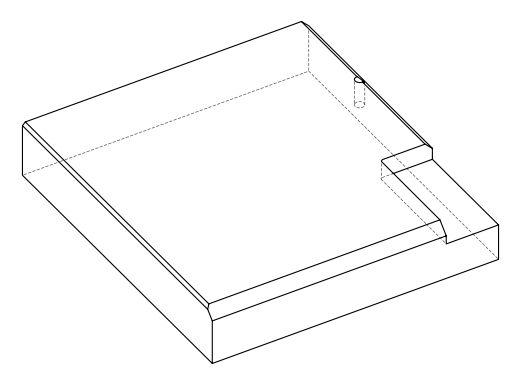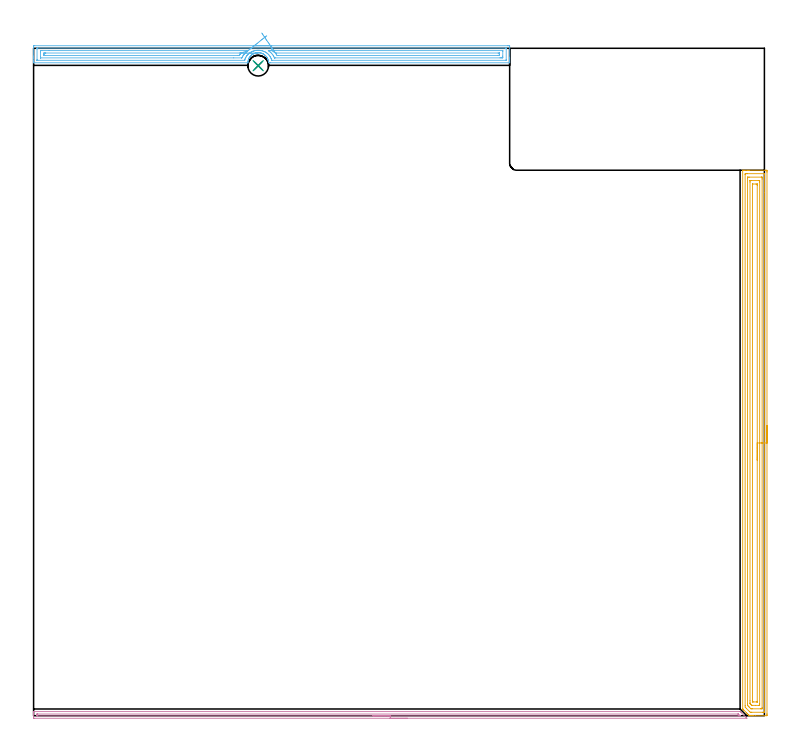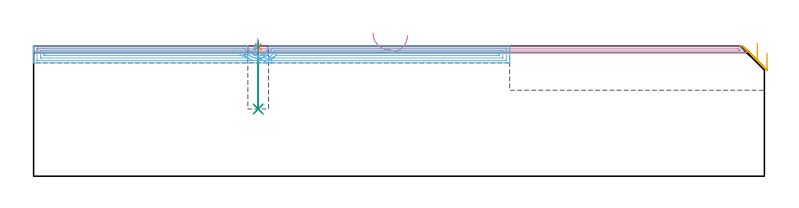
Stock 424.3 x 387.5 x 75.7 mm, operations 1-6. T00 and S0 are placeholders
(PLAN: 7 operations, 4 tool changes, 127.8 min)
(1 SPOT_DRILL | STEP1POCKET | NXT0321_9005460120000 | 0.03 min | 1 mm3)
(2 DRILL_BLIND_HOLE_INTO_CENTER | STEP1POCKET | NXT0301_049 | 0.16 min | 1693 mm3)
(3 DRILL_TO_ENLARGE_BLIND_HOLE | STEP1POCKET | UGT0301_373 | 0.16 min | 2440 mm3)
(4 AREA_MILL | FG_CHAMFER_SURFACE | UGT0205_001 | 6.75 min | 3170 mm3)
(5 AREA_MILL_1 | FG_CHAMFER_SURFACE_1 | UGT0205_001 | 12.96 min | 32144 mm3)
(6 AREA_MILL_2 | FG_CHAMFER_SURFACE_2 | UGT0205_001 | 9.07 min | 13695 mm3)
(7 MILL_CORNER_NOTCH_RECTANGULAR | CORNER_NOTCH_RECTANGULAR | NXT0201_008 | Follow Part, ap 1.5, ae 75% | 98.7 min | 269087 mm3)
(TOOL NXT0321_9005460120000 | NC Spot Drill, 142deg, 12mm, Carbide, Uncoated | D12 PA142 FL30 Z2)
(TOOL NXT0301_049 | Carbide Drill 7.8mm [860.1-0780-039A1-MM 2214] | D7.8 PA140 FL53 Z2)
(TOOL UGT0301_373 | Twist Drill Flat Bottom 12 mm | D12 PA180 FL101 Z2)
(TOOL UGT0205_001 | Chamfer Mill 20 x 3 x 45 deg. | D20 FL50 Z2)
(TOOL NXT0201_008 | ENDMILL 6mm [2P460-0600-NA 1630] | D6 FL26 Z6)
(OP 1 SPOT_DRILL)
G17 G21 G94 G90
T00 M6
G54
G17 G0 G90 X130.4 Y377.4 S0 M3
G43 Z85.7 H0
G94 G81 G98 Z75.179 F250. R78.7
G80
M5
M2
(OP 2 DRILL_BLIND_HOLE_INTO_CENTER)
G17 G21 G94 G90
T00 M6
G54
G17 G0 G90 X130.4 Y377.4 S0 M3
G43 Z85.7 H1
G94 G81 G98 Z39. F250. R77.7
G80
M5
M2
(OP 3 DRILL_TO_ENLARGE_BLIND_HOLE)
G17 G21 G94 G90
T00 M6
G54
G17 G0 G90 X130.4 Y377.4 S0 M3
G43 Z85.7 H0
G94 G73 G98 Z39. F250. Q9.175 R77.7
G80
M5
M2
(OP 4 AREA_MILL)
G17 G21 G94 G90
T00 M6
G54
G17 G0 G90 X217.05 Y-1.5 S1061 M3
G43 Z85.7 H0
Z81.8
G94 G1 X217.012 Z80.928 F250.
X216.898 Z80.063
X216.709 Z79.212
X216.447 Z78.38
X216.113 Z77.574
X215.71 Z76.8
X215.241 Z76.064
X214.71 Z75.372
X214.121 Z74.729
X213.478 Z74.14
X212.786 Z73.608
X212.05 Z73.14
X211.276 Z72.737
X210.47 Z72.403
X209.638 Z72.141
X208.786 Z71.952
X207.922 Z71.838
X207.05 Z71.8
X0.622 Y-1.499 Z71.801
X0.018 Y-1.492 Z71.803
X0.007 Y-1.491 Z71.805
X0. Y-0.889 Z72.405
Y0.547 Z73.843
Y0.896 Z74.192
Y1.596 Z74.896
Y1.922 Z75.221
X0.007 Y2.338 Z75.63
X0.01 Y2.397 Z75.688
X0.175 Y2.4 Z75.7
X409.903
X410.197 Y2.394 Z75.688
X410.212 Y2.389 Z75.685
X410.797 Y1.803 Z75.103
X413.776 Y-1.176 Z72.124
X413.937 Y-1.336 Z71.961
X414.074 Y-1.477 Z71.821
X414.083 Y-1.494 Z71.803
X414.074 Y-1.499 Z71.799
X207.05 Y-1.5 Z71.8
Y-0.086 Z73.214
X2.409
X2.32 Y-0.085 Z73.215
X2.141 Y-0.082 Z73.218
X2.026 Y-0.079 Z73.221
X2.009 Y-0.068 Z73.232
X2.007 Y-0.054 Z73.246
X2.004 Y0.004 Z73.304
X2. Y0.412 Z73.712
X2.001 Y0.896 Z74.196
X2.003 Y0.947 Z74.247
X2.006 Y0.972 Z74.272
X2.008 Y0.979 Z74.279
X2.052 Y0.981 Z74.281
X2.23 Y0.985 Z74.285
X2.32 Y0.986 Z74.286
X2.409
X408.921 Y0.985 Z74.285
X409.01 Y0.984 Z74.284
X409.099 Y0.982 Z74.282
X409.154 Y0.979 Z74.279
X409.186 Y0.953 Z74.253
X409.248 Y0.896 Z74.196
X409.903 Y0.245 Z73.545
X410.139 Y0.004 Z73.304
X410.21 Y-0.071 Z73.229
X410.082 Y-0.08 Z73.22
X409.991 Y-0.084 Z73.216
X409.903 Y-0.085 Z73.215
X409.099 Y-0.086 Z73.214
X207.05
X206.178 Z73.252
X205.313 Z73.366
X204.462 Z73.555
X203.63 Z73.817
X202.824 Z74.151
X202.05 Z74.554
X201.314 Z75.023
X200.622 Z75.554
X199.979 Z76.143
X199.39 Z76.786
X198.858 Z77.478
X198.39 Z78.214
X197.987 Z78.988
X197.653 Z79.794
X197.391 Z80.626
X197.202 Z81.478
X197.088 Z82.343
X197.05 Z83.214
G0 Z85.7
M5
M2
(OP 5 AREA_MILL_1)
G17 G21 G94 G90
T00 M6
G54
G17 G0 G90 X425.8 Y168.35 S1061 M3
G43 Z85.7 H0
Z71.6
G94 G1 Y168.312 Z70.728 F250.
Y168.198 Z69.864
Y168.009 Z69.012
Y167.747 Z68.18
Y167.413 Z67.374
Y167.01 Z66.6
Y166.542 Z65.864
Y166.01 Z65.172
Y165.421 Z64.529
Y164.778 Z63.94
Y164.086 Z63.408
Y163.35 Z62.94
Y162.576 Z62.537
Y161.77 Z62.203
Y160.938 Z61.941
Y160.087 Z61.752
Y159.222 Z61.638
Y158.35 Z61.6
Y1.066
X425.799 Y0.622 Z61.601
X425.795 Y0.178 Z61.603
X425.792 Y0.01 Z61.606
X425.357 Y0. Z62.041
X419.19 Z68.205
X417.774 Z69.622
X417.429 Z69.967
X416.738 Z70.662
X415.979 Z71.421
X415.706 Z71.693
X415.667 Y0.001 Z71.731
X415.607 Y0.004 Z71.79
X415.577 Y0.026 Z71.821
X415.378 Y0.222 Z72.022
X415.275 Y0.324 Z72.124
X414.786 Y0.812 Z72.61
X414.243 Y1.357 Z73.157
X413.905 Y1.693 Z73.491
X412.295 Y3.303 Z75.101
X412.176 Y3.424 Z75.224
X412.143 Y3.457 Z75.256
X411.816 Y3.783 Z75.581
X411.804 Y3.795 Z75.593
X411.706 Y3.898 Z75.691
X411.7 Y4.197 Z75.7
Y316.525
X411.701 Y316.695 Z75.69
Y316.7 Z75.689
X412.048 Z75.352
X412.333 Z75.066
X413.024 Z74.371
X414.251 Z73.146
X414.786 Z72.608
X415.399 Z71.996
X424.744 Y316.699 Z62.654
X425.357 Y316.695 Z62.041
X425.792 Y316.69 Z61.606
X425.795 Y316.523 Z61.603
X425.799 Y316.078 Z61.601
X425.8 Y315.628 Z61.6
Y158.35
X424.386 Z63.014
X424.385 Y2.501 Z63.015
X424.384 Y2.409 Z63.016
X424.379 Y2.018 Z63.021
X423.993 Y2.005 Z63.407
X423.595 Y2.002 Z63.805
X423.117 Y2. Z64.283
X416.951 Y2.001 Z70.449
X416.548 Y2.004 Z70.852
X416.061 Y2.01 Z71.339
X415.64 Y2.409 Z71.76
X413.855 Y4.197 Z73.545
X413.121 Y4.992 Z74.279
X413.114 Y5.984 Z74.286
X413.115 Y314.199 Z74.285
X413.116 Y314.291 Z74.284
X413.121 Y314.682 Z74.279
X413.507 Y314.695 Z73.893
X413.905 Y314.698 Z73.495
X414.383 Y314.7 Z73.017
X424.29 Y314.699 Z63.11
X424.322 Y314.698 Z63.078
X424.356 Y314.694 Z63.044
X424.378 Y314.691 Z63.022
X424.379 Y314.665 Z63.021
X424.385 Y314.383 Z63.015
X424.386 Y303.792 Z63.014
Y158.35
X422.972 Z64.428
X422.971 Y4.829 Z64.429
X422.969 Y4.197 Z64.431
X422.967 Y4.067 Z64.433
X422.964 Y4.011 Z64.436
X422.903 Y4.005 Z64.497
X422.714 Y4.002 Z64.686
X422.027 Y4. Z65.373
X417.429 Z69.971
X416.738 Y4.004 Z70.662
X416.548 Y4.01 Z70.852
X416.49 Y4.022 Z70.91
X416.429 Y4.079 Z70.971
X416.305 Y4.197 Z71.095
X415.667 Y4.833 Z71.733
X415.41 Y5.09 Z71.99
X414.786 Y5.725 Z72.614
X414.536 Y5.984 Z72.864
X414.533 Y6.241 Z72.867
X414.529 Y6.878 Z72.871
Y7.139
Y311.871
X414.531 Y312.503 Z72.869
X414.533 Y312.634 Z72.867
X414.535 Y312.689 Z72.865
X414.597 Y312.695 Z72.803
X414.786 Y312.698 Z72.614
X415.473 Y312.7 Z71.927
X422.52 Z64.88
X422.714 Y312.697 Z64.686
X422.908 Y312.693 Z64.492
X422.958 Y312.69 Z64.442
X422.965 Y312.658 Z64.435
X422.968 Y312.59 Z64.432
X422.97 Y312.503 Z64.43
X422.971 Y312.242 Z64.429
X422.972 Y311.61 Z64.428
Y158.35
X421.557 Z65.843
Y6.878
X421.553 Y6.268 Z65.847
X421.55 Y6.061 Z65.85
X421.541 Y6.01 Z65.859
X421.493 Y6.007 Z65.907
X421.385 Y6.004 Z66.015
X420.952 Y6. Z66.448
X419.175 Z68.225
X417.413 Z69.987
X416.983 Y6.01 Z70.417
X416.548 Y6.413 Z70.852
X416.073 Y6.878 Z71.327
X416.004 Y6.951 Z71.396
X415.964 Y6.996 Z71.436
X415.95 Y7.034 Z71.45
X415.947 Y7.185 Z71.453
X415.944 Y7.49 Z71.456
X415.943 Y8.665 Z71.457
Y309.822
X415.947 Y310.432 Z71.453
X415.95 Y310.64 Z71.45
X415.959 Y310.69 Z71.441
X416.007 Y310.693 Z71.393
X416.115 Y310.696 Z71.285
X416.548 Y310.7 Z70.852
X420.952 Z66.448
X421.386 Y310.697 Z66.014
X421.49 Y310.694 Z65.91
X421.541 Y310.69 Z65.859
X421.551 Y310.682 Z65.849
X421.552 Y310.665 Z65.848
X421.555 Y310.564 Z65.845
X421.557 Y310.102 Z65.843
Y309.822
Y158.35
X420.143 Z67.257
X420.142 Y8.374 Z67.258
X420.139 Y8.083 Z67.261
X420.136 Y8.007 Z67.264
X420.132 Y8.005 Z67.268
X420.112 Y8.002 Z67.288
X420.071 Y8. Z67.329
X419.846 Z67.554
X418.083 Y8.001 Z69.317
X417.429 Y8.01 Z69.971
X417.389 Y8.024 Z70.011
X417.371 Y8.041 Z70.029
X417.364 Y8.156 Z70.036
X417.359 Y8.447 Z70.041
X417.357 Y8.592 Z70.043
X417.358 Y308.327 Z70.042
X417.361 Y308.618 Z70.039
X417.364 Y308.693 Z70.036
X417.369 Y308.695 Z70.031
X417.388 Y308.698 Z70.012
X417.429 Y308.7 Z69.971
X417.654 Z69.746
X419.416 Z67.984
X420.071 Y308.697 Z67.329
X420.114 Y308.694 Z67.286
X420.132 Y308.691 Z67.268
X420.137 Y308.545 Z67.263
X420.142 Y308.254 Z67.258
X420.143 Y308.108 Z67.257
Y308.035
Y158.35
Y157.478 Z67.295
Y156.614 Z67.409
Y155.762 Z67.598
Y154.93 Z67.86
Y154.124 Z68.194
Y153.35 Z68.597
Y152.614 Z69.065
Y151.922 Z69.596
Y151.279 Z70.186
Y150.69 Z70.829
Y150.159 Z71.521
Y149.69 Z72.257
Y149.287 Z73.031
Y148.953 Z73.837
Y148.691 Z74.669
Y148.502 Z75.52
Y148.388 Z76.385
Y148.35 Z77.257
G0 Z85.7
M5
M2
(OP 6 AREA_MILL_2)
G17 G21 G94 G90
T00 M6
G54
G17 G0 G90 X128.2 Y389. S1061 M3
G43 Z85.7 H0
Z75.8
G94 G1 X128.238 Z74.928 F250.
X128.352 Z74.063
X128.541 Z73.212
X128.803 Z72.38
X129.137 Z71.574
X129.54 Z70.8
X130.008 Z70.064
X130.54 Z69.372
X131.129 Z68.729
X131.772 Z68.139
X132.464 Z67.608
X133.2 Z67.14
X133.974 Z66.737
X134.78 Z66.403
X135.612 Z66.141
X136.464 Z65.952
X137.328 Z65.838
X138.2 Z65.8
X275.259
X275.781 Y388.999 Z65.801
X276.299 Y388.995 Z65.803
X276.392 Y388.992 Z65.806
X276.4 Y388.481 Z66.316
Y382.278 Z72.517
Y381.732 Z73.065
Y381.391 Z73.405
Y380.846 Z73.95
Y380.505 Z74.29
Y379.823 Z74.976
Y379.499 Z75.301
Y379.129 Z75.662
X276.391 Y379.103 Z75.688
X276.228 Y379.1 Z75.7
X137.306
X136.456 Y379.107 Z75.693
X136.435 Y379.312 Z75.488
X136.414 Y379.549 Z75.251
X136.358 Y379.907 Z74.892
X136.263 Y380.349 Z74.449
X136.218 Y380.505 Z74.292
X136.137 Y380.787 Z74.011
X136.011 Y381.124 Z73.675
X135.971 Y381.232 Z73.566
X135.768 Y381.667 Z73.128
X135.675 Y381.834 Z72.96
X135.568 Y382.032 Z72.767
X135.522 Y382.116 Z72.684
X135.412 Y382.278 Z72.518
X135.374 Y382.334 Z72.463
X135.293 Y382.446 Z72.354
X135.218 Y382.55 Z72.25
X135.074 Y382.721 Z72.075
X134.932 Y382.893 Z71.905
X134.629 Y383.222 Z71.577
X134.403 Y383.431 Z71.368
X134.155 Y383.631 Z71.169
X134.077 Y383.694 Z71.105
X133.736 Y383.94 Z70.859
X133.42 Y384.133 Z70.666
X133.286 Y384.207 Z70.592
X133.096 Y384.311 Z70.487
X133.064 Y384.326 Z70.473
X132.843 Y384.426 Z70.37
X132.541 Y384.543 Z70.254
X132.4 Y384.596 Z70.198
X132.393 Y384.598 Z70.196
X132.26 Y384.641 Z70.156
X132.112 Y384.687 Z70.11
X131.95 Y384.738 Z70.06
X131.505 Y384.838 Z69.961
X131.369 Y384.858 Z69.941
X131.058 Y384.901 Z69.89
X130.94 Y384.908 Z69.879
X130.835 Y384.918 Z69.874
X130.738 Y384.926 Z69.869
X130.604 Y384.937 Z69.86
X130.378 Y384.934 Z69.854
X130.151 Z69.863
X129.787 Y384.904 Z69.889
X129.718 Y384.899 Z69.895
X129.385 Y384.851 Z69.948
X129.272 Y384.834 Z69.965
X128.823 Y384.73 Z70.068
X128.373 Y384.589 Z70.205
X128.187 Y384.518 Z70.279
X128.038 Y384.46 Z70.337
X127.926 Y384.41 Z70.387
X127.703 Y384.311 Z70.487
X127.479 Y384.191 Z70.608
X127.319 Y384.091 Z70.708
X127.033 Y383.913 Z70.887
X126.852 Y383.783 Z71.017
X126.594 Y383.596 Z71.203
X126.469 Y383.491 Z71.309
X126.398 Y383.431 Z71.369
X126.139 Y383.176 Z71.624
X126.04 Y383.077 Z71.722
X125.701 Y382.707 Z72.092
X125.581 Y382.55 Z72.25
X125.289 Y382.117 Z72.683
X125.151 Y381.875 Z72.924
X125.128 Y381.834 Z72.963
X125.097 Y381.78 Z73.019
X125.033 Y381.669 Z73.13
X124.955 Y381.508 Z73.291
X124.9 Y381.391 Z73.404
X124.808 Y381.203 Z73.595
X124.799 Y381.178 Z73.621
X124.663 Y380.788 Z74.012
X124.537 Y380.351 Z74.449
X124.445 Y379.907 Z74.892
X124.407 Y379.619 Z75.179
X124.374 Y379.375 Z75.424
X124.353 Y379.102 Z75.698
X124.352 Y379.1 Z75.7
X0.172
X0.01 Y379.103 Z75.688
X0.008 Y379.128 Z75.663
X0. Y379.499 Z75.301
Y379.823 Z74.976
Y380.505 Z74.29
Y381.732 Z73.065
Y382.278 Z72.517
Y382.891 Z71.904
Y388.209 Z66.589
X0.003 Y388.481 Z66.316
X0.008 Y388.992 Z65.806
X0.101 Y388.995 Z65.803
X0.619 Y389. Z65.8
X138.2
Y387.586 Z67.214
X273.995
X274.217 Y387.585 Z67.215
X274.324 Y387.583 Z67.217
X274.375 Y387.579 Z67.221
X274.39 Y387.576 Z67.224
X274.392 Y387.559 Z67.241
X274.397 Y387.449 Z67.351
X274.4 Y387.193 Z67.607
X274.399 Y380.99 Z73.81
X274.395 Y380.587 Z74.213
X274.39 Y380.535 Z74.265
X274.387 Y380.52 Z74.28
X274.38 Y380.519 Z74.281
X274.326 Y380.516 Z74.284
X274.216 Y380.515 Z74.285
X273.995 Y380.514 Z74.286
X138.642 Y380.515 Z74.285
X138.421 Y380.516 Z74.284
X138.311 Y380.519 Z74.281
X138.264 Y380.521 Z74.279
X138.2 Y380.712 Z74.088
X137.97 Y381.391 Z73.409
X137.824 Y381.765 Z73.035
X137.568 Y382.278 Z72.522
X137.307 Y382.739 Z72.061
X137.009 Y383.164 Z71.636
X136.741 Y383.494 Z71.306
X136.413 Y383.868 Z70.932
X136.239 Y384.05 Z70.75
X135.86 Y384.391 Z70.409
X135.52 Y384.664 Z70.136
X135.143 Y384.936 Z69.864
X134.626 Y385.253 Z69.547
X134.393 Y385.381 Z69.419
X133.96 Y385.597 Z69.203
X133.733 Y385.69 Z69.11
X133.386 Y385.823 Z68.977
X132.84 Y386. Z68.8
X132.588 Y386.072 Z68.728
X131.946 Y386.211 Z68.589
X131.485 Y386.28 Z68.52
X131.053 Y386.321 Z68.479
X130.525 Y386.346 Z68.454
X130.16 Y386.344 Z68.456
X129.664 Y386.314 Z68.486
X129.266 Y386.273 Z68.527
X128.872 Y386.213 Z68.587
X128.373 Y386.107 Z68.693
X128.141 Y386.053 Z68.747
X127.479 Y385.855 Z68.945
X127.455 Y385.847 Z68.953
X127.39 Y385.823 Z68.977
X126.824 Y385.587 Z69.213
X126.726 Y385.544 Z69.256
X126.586 Y385.477 Z69.323
X126.231 Y385.288 Z69.512
X125.693 Y384.962 Z69.838
X125.677 Y384.952 Z69.848
X125.654 Y384.936 Z69.864
X125.164 Y384.575 Z70.225
X124.799 Y384.27 Z70.53
X124.685 Y384.163 Z70.637
X124.572 Y384.05 Z70.75
X124.248 Y383.71 Z71.09
X123.906 Y383.326 Z71.474
X123.835 Y383.234 Z71.566
X123.786 Y383.164 Z71.636
X123.479 Y382.701 Z72.099
X123.232 Y382.278 Z72.522
X123.154 Y382.137 Z72.663
X123.012 Y381.858 Z72.942
X122.872 Y381.531 Z73.269
X122.819 Y381.391 Z73.409
X122.714 Y381.095 Z73.705
X122.601 Y380.711 Z74.089
X122.546 Y380.532 Z74.268
X122.539 Y380.52 Z74.28
X122.533 Y380.518 Z74.282
X122.507 Y380.516 Z74.284
X122.453 Y380.515 Z74.285
X122.345 Y380.514 Z74.286
X2.405
X2.183 Y380.515 Z74.285
X2.076 Y380.518 Z74.282
X2.025 Y380.521 Z74.279
X2.01 Y380.524 Z74.276
X2.008 Y380.541 Z74.259
X2.004 Y380.651 Z74.149
X2. Y380.907 Z73.893
Y387.11 Z67.69
X2.005 Y387.513 Z67.287
X2.009 Y387.566 Z67.234
X2.013 Y387.58 Z67.22
X2.02 Y387.581 Z67.219
X2.074 Y387.584 Z67.216
X2.184 Y387.585 Z67.215
X2.405 Y387.586 Z67.214
X138.2
Y386.172 Z68.628
X272.208 Y386.171 Z68.629
X272.325 Y386.17 Z68.63
X272.367 Y386.167 Z68.633
X272.384 Y386.166 Z68.634
X272.39 Y386.139 Z68.661
X272.395 Y386.013 Z68.787
X272.399 Y385.823 Z68.977
X272.4 Y385.632 Z69.168
Y382.973 Z71.827
X272.396 Y382.278 Z72.522
X272.392 Y382.095 Z72.705
X272.375 Y381.935 Z72.865
X272.208 Y381.933 Z72.867
X271.665 Y381.93 Z72.87
X271.315 Y381.929 Z72.871
X270.773 Y381.928 Z72.872
X140.338 Y381.929 Z72.871
X139.987 Y381.931 Z72.869
X139.871 Y381.934 Z72.866
X139.856 Y381.935 Z72.865
X139.845 Y381.951 Z72.849
X139.819 Y381.996 Z72.804
X139.781 Y382.075 Z72.725
X139.684 Y382.278 Z72.522
X139.402 Y382.857 Z71.943
X139.224 Y383.164 Z71.636
X139.093 Y383.38 Z71.42
X138.812 Y383.776 Z71.024
X138.596 Y384.05 Z70.75
X138.2 Y384.511 Z70.289
X137.798 Y384.936 Z69.864
X137.307 Y385.369 Z69.431
X136.715 Y385.823 Z68.977
X136.413 Y386.043 Z68.757
X136.25 Y386.165 Z68.635
X136.315 Y386.168 Z68.632
X136.413 Y386.169 Z68.631
X136.955 Y386.171 Z68.629
X137.307 Y386.172 Z68.628
X138.2
X140.382 Y384.753 Z70.047
X140.391 Y384.754 Z70.046
X140.435 Y384.756 Z70.044
X140.524 Y384.757 Z70.043
X140.88
X269.709
X270.295 Y384.752 Z70.048
X270.358 Y384.75 Z70.05
X270.39 Y384.744 Z70.056
X270.392 Y384.697 Z70.103
X270.396 Y384.489 Z70.311
X270.4 Y384.071 Z70.729
Y384.05 Z70.75
X270.396 Y383.617 Z71.183
X270.392 Y383.401 Z71.399
X270.39 Y383.353 Z71.447
X270.342 Y383.35 Z71.45
X270.237 Y383.346 Z71.454
X269.528 Y383.343 Z71.457
X269.347
X141.774
X141.592 Y383.344 Z71.456
X141.415 Y383.347 Z71.453
X141.332 Y383.35 Z71.45
X140.88 Y384.025 Z70.775
X140.382 Y384.753 Z70.047
X139.99 Y385.328 Z69.522
X139.573 Y385.938 Z69.059
X139.135 Y386.58 Z68.662
X138.679 Y387.248 Z68.334
X138.209 Y387.937 Z68.078
X137.728 Y388.642 Z67.896
X137.24 Y389.357 Z67.789
X136.749 Y390.077 Z67.758
X136.258 Y390.796 Z67.802
X135.771 Y391.51 Z67.923
X135.292 Y392.212 Z68.118
X134.824 Y392.898 Z68.387
X134.371 Y393.562 Z68.727
X133.936 Y394.198 Z69.136
X133.524 Y394.803 Z69.61
X133.136 Y395.371 Z70.147
X132.776 Y395.899 Z70.741
X132.447 Y396.381 Z71.389
G0 X135.332 Y394.783 Z71.812
G1 X134.946 Y394.474 Z71.094
X134.513 Y394.126 Z70.421
X134.035 Y393.744 Z69.799
X133.518 Y393.329 Z69.232
X132.963 Y392.884 Z68.726
X132.377 Y392.414 Z68.284
X131.762 Y391.921 Z67.909
X131.125 Y391.41 Z67.603
X130.469 Y390.884 Z67.371
X129.799 Y390.347 Z67.212
X129.122 Y389.804 Z67.129
X128.441 Y389.259 Z67.122
X127.763 Y388.715 Z67.191
X127.091 Y388.176 Z67.335
X126.433 Y387.648 Z67.554
X125.791 Y387.134 Z67.845
X125.172 Y386.637 Z68.208
X124.58 Y386.162 Z68.638
X124.51 Y386.11 Z68.69
X124.085 Y385.823 Z68.977
X123.98 Y385.749 Z69.051
X123.906 Y385.694 Z69.106
X123.481 Y385.358 Z69.442
X123.003 Y384.936 Z69.864
X122.574 Y384.485 Z70.315
X122.186 Y384.05 Z70.75
X122.155 Y384.014 Z70.786
X122.119 Y383.967 Z70.833
X121.793 Y383.487 Z71.313
X121.586 Y383.164 Z71.636
X121.453 Y382.938 Z71.862
X121.226 Y382.533 Z72.267
X120.938 Y381.942 Z72.858
X120.894 Y381.935 Z72.865
X120.801 Y381.932 Z72.868
X120.683 Y381.929 Z72.871
X116.189 Y381.928 Z72.872
X4.192 Y381.929 Z72.871
X4.075 Y381.931 Z72.869
X4.033 Y381.933 Z72.867
X4.016 Y381.934 Z72.866
X4.01 Y381.961 Z72.839
X4.005 Y382.087 Z72.713
X4.001 Y382.278 Z72.522
X4. Y382.468 Z72.332
Y385.127 Z69.673
X4.004 Y385.823 Z68.977
X4.008 Y386.005 Z68.795
X4.025 Y386.165 Z68.635
X4.192 Y386.167 Z68.633
X4.735 Y386.171 Z68.629
X9.061 Y386.172 Z68.628
X124.448 Y386.171 Z68.629
X124.495 Y386.17 Z68.63
X124.58 Y386.162 Z68.638
X120.332 Y384.75 Z70.05
X120.359 Y384.656 Z70.144
X120.332 Y384.608 Z70.192
X120.106 Y384.275 Z70.525
X119.956 Y384.05 Z70.75
X119.754 Y383.737 Z71.063
X119.52 Y383.358 Z71.442
X119.439 Y383.35 Z71.45
X119.254 Y383.347 Z71.453
X118.545 Y383.343 Z71.457
X118.365
X6.691
X6.105 Y383.348 Z71.452
X6.042 Y383.35 Z71.45
X6.01 Y383.356 Z71.444
X6.008 Y383.403 Z71.397
X6.004 Y383.611 Z71.189
X6. Y384.029 Z70.771
Y384.05 Z70.75
X6.004 Y384.483 Z70.317
X6.008 Y384.699 Z70.101
X6.01 Y384.747 Z70.053
X6.058 Y384.75 Z70.05
X6.163 Y384.754 Z70.046
X6.872 Y384.757 Z70.043
X7.053
X119.62
X120.131 Y384.753 Z70.047
X120.332 Y384.75 Z70.05
X121.203 Y384.74 Z70.098
X122.067 Y384.731 Z70.221
X122.916 Y384.721 Z70.42
X123.745 Y384.711 Z70.692
X124.547 Y384.702 Z71.035
X125.316 Y384.693 Z71.447
X126.047 Y384.685 Z71.924
X126.733 Y384.677 Z72.463
X127.369 Y384.67 Z73.059
X127.951 Y384.663 Z73.709
X128.474 Y384.657 Z74.407
X128.934 Y384.652 Z75.148
X129.328 Y384.647 Z75.927
X129.653 Y384.644 Z76.737
X129.905 Y384.641 Z77.572
X130.084 Y384.639 Z78.425
X130.188 Y384.638 Z79.292
X130.216 Y384.637 Z80.163
G0 Z85.7
M5
M2
